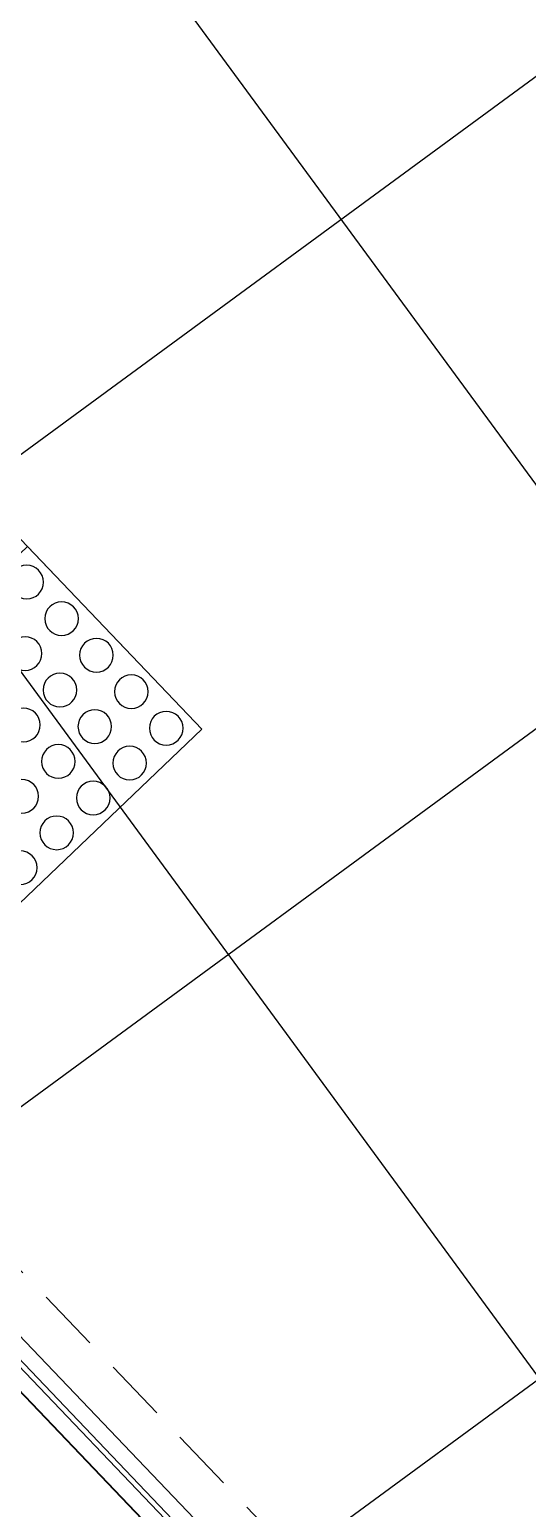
# Model space of a CAD drawing. Header units: millimetres. Extents: x 75184266 to 76346726, y -35077925 to -33679385.
# Drawn here: x 75398341 to 75398932, y -34608153 to -34606396 of the extents above; entities that cross this region are included whole.
import ezdxf

# ---------------------------------------------------------------- set-up
doc = ezdxf.new("R2010")
doc.units = ezdxf.units.MM
doc.header["$LTSCALE"] = 50
doc.header["$MEASUREMENT"] = 0
doc.linetypes.add('XR-지하3층$0$XR-지하3층$0$51A1코아(1층)-1$0$HID', pattern=[2.3, 1.5, -0.8])
doc.layers.add('XR-지하3층$0$XR-지하3층$0$AA-DWXM-DOOR', color=4, linetype='CONTINUOUS')
doc.layers.add('XR-지하3층$0$XR-지하3층$0$AA-XXXX-SYMB', color=7, linetype='CONTINUOUS')
doc.layers.add('XR-지하3층$0$XR-지하3층$0$DEFPOINT', color=142, linetype='CONTINUOUS', plot=False)
doc.layers.add('건축', color=8, linetype='CONTINUOUS', plot=False)

# ---------------------------------------------------------------- blocks, each defined once
blk = doc.blocks.new('XR-지하3층$0$XR-지하3층$0$점형블럭')
at = {"layer": 'XR-지하3층$0$XR-지하3층$0$AA-XXXX-SYMB', "color": 9, "ltscale": 5}
for p, q in [((300, 300), (0, 300)), ((0, 300), (0, 0)), ((300, 300), (300, 0)), ((300, 0), (0, 0))]:
    blk.add_line(p, q, dxfattribs=at)
at = {"layer": 'XR-지하3층$0$XR-지하3층$0$AA-XXXX-SYMB', "color": 9, "ltscale": 2}
for centre in [(30, 270), (90, 270), (150, 270), (210, 270), (270, 270), (30, 210), (90, 210), (150, 210), (210, 210), (270, 210), (30, 150), (90, 150), (150, 150), (210, 150), (270, 150), (30, 90), (90, 90), (150, 90), (210, 90), (270, 90), (30, 30), (90, 30), (150, 30), (210, 30), (270, 30)]:
    blk.add_circle(centre, 20, dxfattribs=at)
blk = doc.blocks.new('XR-지하3층$0$XR-지하3층$0$dsfdf')
at = {"layer": 'XR-지하3층$0$XR-지하3층$0$AA-DWXM-DOOR', "color": 8, "linetype": 'XR-지하3층$0$XR-지하3층$0$51A1코아(1층)-1$0$HID'}
blk.add_line((1185.4, 127.8), (1974.3, 708.8), dxfattribs=at)
at = {"layer": 'XR-지하3층$0$XR-지하3층$0$AA-DWXM-DOOR', "color": 8}
for p, q in [((415.1, -563.7), (2033.6, 628.2)), ((1922.3, 602.7), (1167.2, 46.6)), ((1933.8, 587.1), (1219.5, 61.1)), ((1937.4, 582.2), (1223.1, 56.1)), ((1948.9, 566.6), (1184.6, 3.7))]:
    blk.add_line(p, q, dxfattribs=at)
at = {"layer": 'XR-지하3층$0$XR-지하3층$0$DEFPOINT'}
blk.add_lwpolyline([(902.6, 292.1), (177.9, -241.6), (0, 0), (724.7, 533.7)], close=True, dxfattribs=at)
at = {"layer": 'XR-지하3층$0$XR-지하3층$0$AA-XXXX-SYMB', "extrusion": (0, 0, -1), "zscale": -1, "rotation": 143.631410486732}
blk.add_blockref('XR-지하3층$0$XR-지하3층$0$점형블럭', (-483.1, 355.8), dxfattribs=at)

msp = doc.modelspace()

# ---------------------------------------------------------------- hatches: boundary and pattern name
at = {"layer": '건축', "ltscale": 100}
h = msp.add_hatch(dxfattribs=at)
h.set_pattern_fill('NET', color=256, scale=5000, angle=36.2507)
h.set_pattern_definition([(216.265, (75407715.4, -34606216.7), (369.702, -503.93), []), (306.265, (75407715.4, -34606216.7), (503.93, 369.702), [])])
h.paths.add_polyline_path([(75408902.1, -34599045.6), (75404709.6, -34602121.3), (75403708.9, -34600757.2), (75403121.8, -34601188), (75402333.7, -34601942.8), (75402543.4, -34602161.7), (75402326.7, -34602369.2), (75402082.8, -34602114.5), (75397107.1, -34606879.7), (75398764.9, -34608615.1), (75402995.3, -34604563.6), (75402697.7, -34604252.8), (75403445.1, -34603536.9), (75403661.8, -34603329.4), (75404247, -34603940.4), (75406546.3, -34607074.4), (75408150.8, -34605897.3), (75407467.6, -34604966), (75407032.2, -34605285.4), (75405944.2, -34603802.5), (75406048.6, -34603123.5), (75409849.6, -34600334.9)])

# ---------------------------------------------------------------- block references
at = {"layer": '건축', "rotation": 277.3232765046096}
msp.add_blockref('XR-지하3층$0$XR-지하3층$0$dsfdf', (75397923.7, -34606576.4, 0), dxfattribs=at)

doc.saveas('drawing.dxf')
